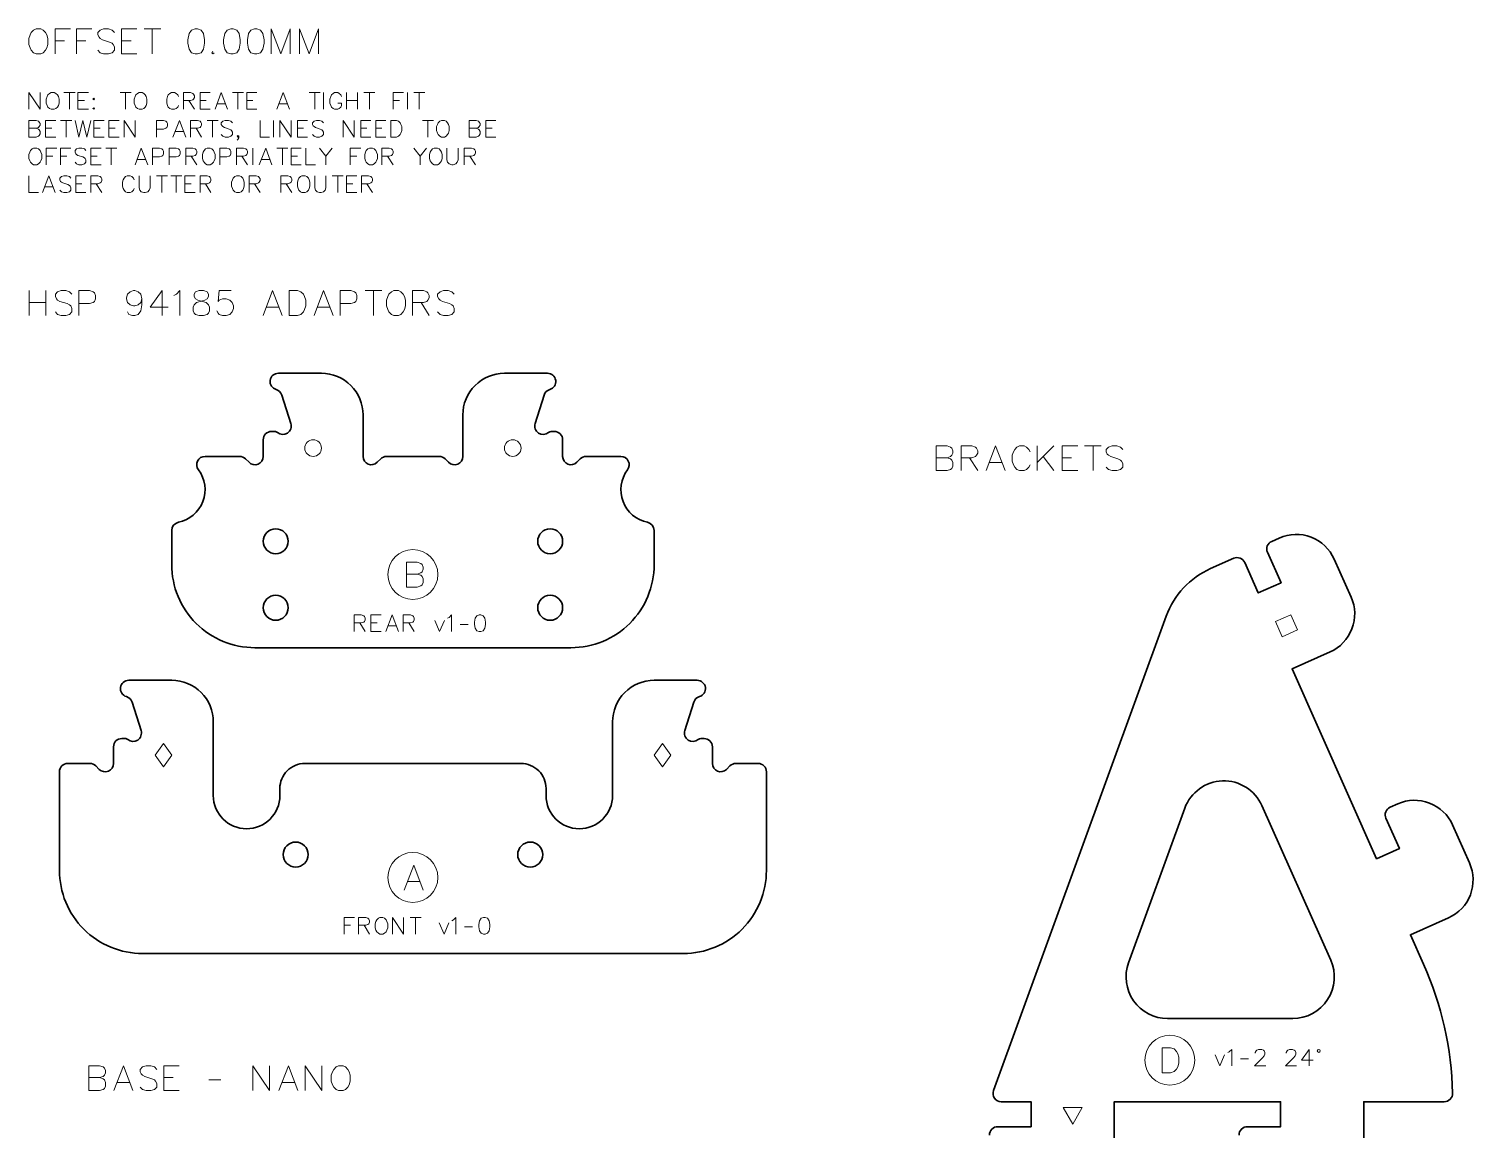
# Model space of a CAD drawing. Header units: millimetres. Extents: x 19 to 394, y 13 to 334.
# Drawn here: x 19.8 to 193.5, y 201.5 to 333.8 of the extents above; entities that cross this region are included whole.
import ezdxf

# ---------------------------------------------------------------- set-up
doc = ezdxf.new("R2010")
doc.units = ezdxf.units.MM
doc.header["$LTSCALE"] = 0.5
doc.layers.get('0').update_dxf_attribs({"lineweight": 9})
doc.layers.add('Red', color=6, linetype='Continuous', lineweight=35)

msp = doc.modelspace()

# ---------------------------------------------------------------- linework, layer by layer
at = {"color": 139, "lineweight": 0}
for points in [[(20.7, 333.79), (20.41, 333.64), (20.12, 333.35), (19.98, 333.06), (19.84, 332.63), (19.84, 331.91), (19.98, 331.5), (20.12, 331.21), (20.41, 330.92), (20.7, 330.77), (21.26, 330.77), (21.55, 330.92), (21.83, 331.21), (21.98, 331.5), (22.12, 331.91), (22.12, 332.63), (21.98, 333.06), (21.83, 333.35), (21.55, 333.64), (21.26, 333.79), (20.7, 333.79)], [(39.83, 333.79), (39.4, 333.64), (39.11, 333.21), (38.96, 332.48), (38.96, 332.05), (39.11, 331.35), (39.4, 330.92), (39.83, 330.77), (40.12, 330.77), (40.53, 330.92), (40.82, 331.35), (40.96, 332.05), (40.96, 332.48), (40.82, 333.21), (40.53, 333.64), (40.12, 333.79), (39.83, 333.79)], [(44.12, 333.79), (43.68, 333.64), (43.4, 333.21), (43.25, 332.48), (43.25, 332.05), (43.4, 331.35), (43.68, 330.92), (44.12, 330.77), (44.38, 330.77), (44.82, 330.92), (45.11, 331.35), (45.25, 332.05), (45.25, 332.48), (45.11, 333.21), (44.82, 333.64), (44.38, 333.79), (44.12, 333.79)], [(46.96, 333.79), (46.53, 333.64), (46.24, 333.21), (46.12, 332.48), (46.12, 332.05), (46.24, 331.35), (46.53, 330.92), (46.96, 330.77), (47.25, 330.77), (47.68, 330.92), (47.97, 331.35), (48.12, 332.05), (48.12, 332.48), (47.97, 333.21), (47.68, 333.64), (47.25, 333.79), (46.96, 333.79)], [(22.51, 326.12), (22.32, 326.03), (22.12, 325.84), (22.03, 325.64), (21.93, 325.35), (21.93, 324.87), (22.03, 324.58), (22.12, 324.39), (22.32, 324.2), (22.51, 324.12), (22.89, 324.12), (23.09, 324.2), (23.28, 324.39), (23.38, 324.58), (23.47, 324.87), (23.47, 325.35), (23.38, 325.64), (23.28, 325.84), (23.09, 326.03), (22.89, 326.12), (22.51, 326.12)], [(27.64, 325.45), (27.54, 325.35), (27.64, 325.26), (27.74, 325.35), (27.64, 325.45)], [(33.09, 326.12), (32.89, 326.03), (32.7, 325.84), (32.6, 325.64), (32.51, 325.35), (32.51, 324.87), (32.6, 324.58), (32.7, 324.39), (32.89, 324.2), (33.09, 324.12), (33.45, 324.12), (33.64, 324.2), (33.83, 324.39), (33.93, 324.58), (34.02, 324.87), (34.02, 325.35), (33.93, 325.64), (33.83, 325.84), (33.64, 326.03), (33.45, 326.12), (33.09, 326.12)], [(27.64, 324.29), (27.54, 324.2), (27.64, 324.12), (27.74, 324.2), (27.64, 324.29)], [(63.34, 320.78), (63.34, 322.78), (64.02, 322.78), (64.28, 322.68), (64.48, 322.49), (64.57, 322.29), (64.67, 322.03), (64.67, 321.55), (64.57, 321.26), (64.48, 321.07), (64.28, 320.87), (64.02, 320.78), (63.34, 320.78)], [(69.44, 322.78), (69.25, 322.68), (69.05, 322.49), (68.96, 322.29), (68.86, 322.03), (68.86, 321.55), (68.96, 321.26), (69.05, 321.07), (69.25, 320.87), (69.44, 320.78), (69.82, 320.78), (69.99, 320.87), (70.18, 321.07), (70.28, 321.26), (70.38, 321.55), (70.38, 322.03), (70.28, 322.29), (70.18, 322.49), (69.99, 322.68), (69.82, 322.78), (69.44, 322.78)], [(20.41, 319.45), (20.22, 319.35), (20.03, 319.16), (19.93, 318.97), (19.84, 318.68), (19.84, 318.2), (19.93, 317.93), (20.03, 317.74), (20.22, 317.55), (20.41, 317.45), (20.8, 317.45), (20.99, 317.55), (21.18, 317.74), (21.28, 317.93), (21.38, 318.2), (21.38, 318.68), (21.28, 318.97), (21.18, 319.16), (20.99, 319.35), (20.8, 319.45), (20.41, 319.45)], [(41.25, 319.45), (41.06, 319.35), (40.89, 319.16), (40.79, 318.97), (40.7, 318.68), (40.7, 318.2), (40.79, 317.93), (40.89, 317.74), (41.06, 317.55), (41.25, 317.45), (41.64, 317.45), (41.83, 317.55), (42.02, 317.74), (42.12, 317.93), (42.22, 318.2), (42.22, 318.68), (42.12, 318.97), (42.02, 319.16), (41.83, 319.35), (41.64, 319.45), (41.25, 319.45)], [(60.77, 319.45), (60.57, 319.35), (60.38, 319.16), (60.31, 318.97), (60.21, 318.68), (60.21, 318.2), (60.31, 317.93), (60.38, 317.74), (60.57, 317.55), (60.77, 317.45), (61.15, 317.45), (61.34, 317.55), (61.54, 317.74), (61.63, 317.93), (61.73, 318.2), (61.73, 318.68), (61.63, 318.97), (61.54, 319.16), (61.34, 319.35), (61.15, 319.45), (60.77, 319.45)], [(68.57, 319.45), (68.38, 319.35), (68.19, 319.16), (68.09, 318.97), (68.02, 318.68), (68.02, 318.2), (68.09, 317.93), (68.19, 317.74), (68.38, 317.55), (68.57, 317.45), (68.96, 317.45), (69.15, 317.55), (69.34, 317.74), (69.44, 317.93), (69.53, 318.2), (69.53, 318.68), (69.44, 318.97), (69.34, 319.16), (69.15, 319.35), (68.96, 319.45), (68.57, 319.45)], [(44.79, 316.1), (44.6, 316.03), (44.41, 315.84), (44.31, 315.64), (44.21, 315.36), (44.21, 314.87), (44.31, 314.58), (44.41, 314.39), (44.6, 314.2), (44.79, 314.1), (45.15, 314.1), (45.35, 314.2), (45.54, 314.39), (45.64, 314.58), (45.73, 314.87), (45.73, 315.36), (45.64, 315.64), (45.54, 315.84), (45.35, 316.03), (45.15, 316.1), (44.79, 316.1)], [(52.67, 316.1), (52.5, 316.03), (52.31, 315.84), (52.21, 315.64), (52.12, 315.36), (52.12, 314.87), (52.21, 314.58), (52.31, 314.39), (52.5, 314.2), (52.67, 314.1), (53.06, 314.1), (53.25, 314.2), (53.44, 314.39), (53.54, 314.58), (53.63, 314.87), (53.63, 315.36), (53.54, 315.64), (53.44, 315.84), (53.25, 316.03), (53.06, 316.1), (52.67, 316.1)], [(40.29, 302.32), (39.85, 302.18), (39.71, 301.89), (39.71, 301.6), (39.85, 301.31), (40.14, 301.17), (40.7, 301.02), (41.13, 300.9), (41.42, 300.61), (41.56, 300.32), (41.56, 299.89), (41.42, 299.6), (41.28, 299.46), (40.84, 299.31), (40.29, 299.31), (39.85, 299.46), (39.71, 299.6), (39.57, 299.89), (39.57, 300.32), (39.71, 300.61), (40, 300.9), (40.43, 301.02), (40.99, 301.17), (41.28, 301.31), (41.42, 301.6), (41.42, 301.89), (41.28, 302.18), (40.84, 302.32), (40.29, 302.32)], [(51.13, 299.31), (51.13, 302.32), (52.14, 302.32), (52.55, 302.18), (52.84, 301.89), (52.98, 301.6), (53.13, 301.17), (53.13, 300.47), (52.98, 300.03), (52.84, 299.75), (52.55, 299.46), (52.14, 299.31), (51.13, 299.31)], [(63.7, 302.32), (63.42, 302.18), (63.13, 301.89), (62.98, 301.6), (62.84, 301.17), (62.84, 300.47), (62.98, 300.03), (63.13, 299.75), (63.42, 299.46), (63.7, 299.31), (64.26, 299.31), (64.55, 299.46), (64.84, 299.75), (64.98, 300.03), (65.13, 300.47), (65.13, 301.17), (64.98, 301.6), (64.84, 301.89), (64.55, 302.18), (64.26, 302.32), (63.7, 302.32)], [(73.97, 263.32), (73.7, 263.22), (73.51, 262.93), (73.41, 262.45), (73.41, 262.19), (73.51, 261.71), (73.7, 261.42), (73.97, 261.32), (74.16, 261.32), (74.45, 261.42), (74.64, 261.71), (74.74, 262.19), (74.74, 262.45), (74.64, 262.93), (74.45, 263.22), (74.16, 263.32), (73.97, 263.32)], [(62.04, 226.94), (61.85, 226.85), (61.66, 226.65), (61.56, 226.46), (61.46, 226.2), (61.46, 225.71), (61.56, 225.43), (61.66, 225.23), (61.85, 225.04), (62.04, 224.94), (62.4, 224.94), (62.6, 225.04), (62.79, 225.23), (62.89, 225.43), (62.98, 225.71), (62.98, 226.2), (62.89, 226.46), (62.79, 226.65), (62.6, 226.85), (62.4, 226.94), (62.04, 226.94)], [(74.5, 226.94), (74.21, 226.85), (74.01, 226.56), (73.94, 226.1), (73.94, 225.81), (74.01, 225.33), (74.21, 225.04), (74.5, 224.94), (74.69, 224.94), (74.98, 225.04), (75.17, 225.33), (75.27, 225.81), (75.27, 226.1), (75.17, 226.56), (74.98, 226.85), (74.69, 226.94), (74.5, 226.94)], [(156.09, 208.27), (156.09, 211.28), (157.1, 211.28), (157.54, 211.14), (157.83, 210.85), (157.97, 210.56), (158.09, 210.13), (158.09, 209.43), (157.97, 209), (157.83, 208.71), (157.54, 208.42), (157.1, 208.27), (156.09, 208.27)], [(175.1, 210.9), (175.05, 211.04), (174.91, 211.09), (174.79, 211.04), (174.74, 210.9), (174.79, 210.78), (174.91, 210.71), (175.05, 210.78), (175.1, 210.9)], [(57.06, 209.12), (56.77, 208.97), (56.48, 208.68), (56.33, 208.39), (56.19, 207.98), (56.19, 207.26), (56.33, 206.83), (56.48, 206.54), (56.77, 206.27), (57.06, 206.13), (57.61, 206.13), (57.9, 206.27), (58.19, 206.54), (58.33, 206.83), (58.48, 207.26), (58.48, 207.98), (58.33, 208.39), (58.19, 208.68), (57.9, 208.97), (57.61, 209.12), (57.06, 209.12)]]:
    msp.add_lwpolyline(points, close=True, dxfattribs=at)
for points in [[(22.99, 330.77), (22.99, 333.79), (24.85, 333.79)], [(25.54, 330.77), (25.54, 333.79), (27.4, 333.79)], [(30.12, 333.35), (29.83, 333.64), (29.4, 333.79), (28.82, 333.79), (28.41, 333.64), (28.12, 333.35), (28.12, 333.06), (28.27, 332.77), (28.41, 332.63), (28.7, 332.48), (29.54, 332.2), (29.83, 332.05), (29.98, 331.91), (30.12, 331.64), (30.12, 331.21), (29.83, 330.92), (29.4, 330.77), (28.82, 330.77), (28.41, 330.92), (28.12, 331.21)], [(30.97, 330.77), (30.97, 333.79), (32.82, 333.79)], [(33.69, 333.79), (35.69, 333.79)], [(34.67, 333.79), (34.67, 330.77)], [(48.96, 330.77), (48.96, 333.79), (50.12, 330.77), (51.25, 333.79), (51.25, 330.77)], [(52.38, 330.77), (52.38, 333.79), (53.54, 330.77), (54.67, 333.79), (54.67, 330.77)], [(22.99, 332.34), (24.12, 332.34)], [(25.54, 332.34), (26.7, 332.34)], [(30.97, 332.34), (32.12, 332.34)], [(30.97, 330.77), (32.82, 330.77)], [(41.97, 331.06), (41.83, 330.92), (41.97, 330.77), (42.12, 330.92)], [(19.84, 324.12), (19.84, 326.12), (21.18, 324.12), (21.18, 326.12)], [(24.03, 326.12), (25.38, 326.12)], [(24.7, 326.12), (24.7, 324.12)], [(25.74, 324.12), (25.74, 326.12), (26.99, 326.12)], [(25.74, 325.16), (26.51, 325.16)], [(30.8, 326.12), (32.12, 326.12)], [(31.45, 326.12), (31.45, 324.12)], [(37.83, 325.64), (37.73, 325.84), (37.54, 326.03), (37.35, 326.12), (36.99, 326.12), (36.79, 326.03), (36.6, 325.84), (36.51, 325.64), (36.41, 325.35), (36.41, 324.87), (36.51, 324.58), (36.6, 324.39), (36.79, 324.2), (36.99, 324.12), (37.35, 324.12), (37.54, 324.2), (37.73, 324.39), (37.83, 324.58)], [(38.41, 324.12), (38.41, 326.12), (39.25, 326.12), (39.54, 326.03), (39.64, 325.93), (39.73, 325.74), (39.73, 325.55), (39.64, 325.35), (39.54, 325.26), (39.25, 325.16), (38.41, 325.16)], [(39.06, 325.16), (39.73, 324.12)], [(40.41, 324.12), (40.41, 326.12), (41.64, 326.12)], [(40.41, 325.16), (41.16, 325.16)], [(42.22, 324.12), (42.96, 326.12), (43.73, 324.12)], [(42.5, 324.78), (43.44, 324.78)], [(44.31, 326.12), (45.64, 326.12)], [(44.96, 326.12), (44.96, 324.12)], [(46.02, 324.12), (46.02, 326.12), (47.25, 326.12)], [(46.02, 325.16), (46.77, 325.16)], [(49.64, 324.12), (50.41, 326.12), (51.15, 324.12)], [(49.92, 324.78), (50.86, 324.78)], [(53.54, 326.12), (54.86, 326.12)], [(54.21, 326.12), (54.21, 324.12)], [(55.25, 324.12), (55.25, 326.12)], [(57.44, 325.64), (57.34, 325.84), (57.15, 326.03), (56.96, 326.12), (56.57, 326.12), (56.4, 326.03), (56.21, 325.84), (56.12, 325.64), (56.02, 325.35), (56.02, 324.87), (56.12, 324.58), (56.21, 324.39), (56.4, 324.2), (56.57, 324.12), (56.96, 324.12), (57.15, 324.2), (57.34, 324.39), (57.44, 324.58), (57.44, 324.87), (56.96, 324.87)], [(58.02, 324.12), (58.02, 326.12)], [(58.02, 325.16), (59.34, 325.16)], [(59.34, 326.12), (59.34, 324.12)], [(60.11, 326.12), (61.44, 326.12)], [(60.77, 326.12), (60.77, 324.12)], [(63.63, 324.12), (63.63, 326.12), (64.86, 326.12)], [(63.63, 325.16), (64.38, 325.16)], [(65.34, 324.12), (65.34, 326.12)], [(66.11, 326.12), (67.44, 326.12)], [(66.76, 326.12), (66.76, 324.12)], [(25.74, 324.12), (26.99, 324.12)], [(40.41, 324.12), (41.64, 324.12)], [(46.02, 324.12), (47.25, 324.12)], [(19.84, 320.78), (19.84, 322.78), (20.7, 322.78), (20.99, 322.68), (21.09, 322.58), (21.18, 322.39), (21.18, 322.2), (21.09, 322.03), (20.99, 321.93), (20.7, 321.84), (19.84, 321.84)], [(20.7, 321.84), (20.99, 321.74), (21.09, 321.64), (21.18, 321.45), (21.18, 321.16), (21.09, 320.97), (20.99, 320.87), (20.7, 320.78), (19.84, 320.78)], [(21.83, 320.78), (21.83, 322.78), (23.09, 322.78)], [(21.83, 321.84), (22.61, 321.84)], [(23.64, 322.78), (24.99, 322.78)], [(24.32, 322.78), (24.32, 320.78)], [(25.38, 322.78), (25.83, 320.78), (26.32, 322.78), (26.8, 320.78), (27.28, 322.78)], [(27.64, 320.78), (27.64, 322.78), (28.89, 322.78)], [(27.64, 321.84), (28.41, 321.84)], [(29.45, 320.78), (29.45, 322.78), (30.7, 322.78)], [(29.45, 321.84), (30.22, 321.84)], [(31.28, 320.78), (31.28, 322.78), (32.6, 320.78), (32.6, 322.78)], [(35.16, 320.78), (35.16, 322.78), (36.02, 322.78), (36.31, 322.68), (36.41, 322.58), (36.51, 322.39), (36.51, 322.13), (36.41, 321.93), (36.31, 321.84), (36.02, 321.74), (35.16, 321.74)], [(37.16, 320.78), (37.93, 322.78), (38.7, 320.78)], [(37.45, 321.45), (38.41, 321.45)], [(39.25, 320.78), (39.25, 322.78), (40.12, 322.78), (40.41, 322.68), (40.5, 322.58), (40.6, 322.39), (40.6, 322.2), (40.5, 322.03), (40.41, 321.93), (40.12, 321.84), (39.25, 321.84)], [(39.93, 321.84), (40.6, 320.78)], [(41.25, 322.78), (42.6, 322.78)], [(41.93, 322.78), (41.93, 320.78)], [(44.31, 322.49), (44.12, 322.68), (43.83, 322.78), (43.44, 322.78), (43.15, 322.68), (42.96, 322.49), (42.96, 322.29), (43.06, 322.13), (43.15, 322.03), (43.35, 321.93), (43.93, 321.74), (44.12, 321.64), (44.21, 321.55), (44.31, 321.35), (44.31, 321.07), (44.12, 320.87), (43.83, 320.78), (43.44, 320.78), (43.15, 320.87), (42.96, 321.07)], [(47.64, 322.78), (47.64, 320.78), (48.77, 320.78)], [(49.25, 320.78), (49.25, 322.78)], [(50.02, 320.78), (50.02, 322.78), (51.35, 320.78), (51.35, 322.78)], [(52.12, 320.78), (52.12, 322.78), (53.35, 322.78)], [(52.12, 321.84), (52.86, 321.84)], [(55.25, 322.49), (55.06, 322.68), (54.77, 322.78), (54.41, 322.78), (54.12, 322.68), (53.92, 322.49), (53.92, 322.29), (54.02, 322.13), (54.12, 322.03), (54.31, 321.93), (54.86, 321.74), (55.06, 321.64), (55.15, 321.55), (55.25, 321.35), (55.25, 321.07), (55.06, 320.87), (54.77, 320.78), (54.41, 320.78), (54.12, 320.87), (53.92, 321.07)], [(57.63, 320.78), (57.63, 322.78), (58.96, 320.78), (58.96, 322.78)], [(59.73, 320.78), (59.73, 322.78), (60.96, 322.78)], [(59.73, 321.84), (60.48, 321.84)], [(61.54, 320.78), (61.54, 322.78), (62.76, 322.78)], [(61.54, 321.84), (62.28, 321.84)], [(67.15, 322.78), (68.47, 322.78)], [(67.82, 322.78), (67.82, 320.78)], [(72.76, 320.78), (72.76, 322.78), (73.63, 322.78), (73.89, 322.68), (73.99, 322.58), (74.09, 322.39), (74.09, 322.2), (73.99, 322.03), (73.89, 321.93), (73.63, 321.84), (72.76, 321.84)], [(73.63, 321.84), (73.89, 321.74), (73.99, 321.64), (74.09, 321.45), (74.09, 321.16), (73.99, 320.97), (73.89, 320.87), (73.63, 320.78), (72.76, 320.78)], [(74.76, 320.78), (74.76, 322.78), (75.99, 322.78)], [(74.76, 321.84), (75.53, 321.84)], [(21.83, 320.78), (23.09, 320.78)], [(27.64, 320.78), (28.89, 320.78)], [(29.45, 320.78), (30.7, 320.78)], [(45.06, 320.87), (44.96, 320.78), (44.87, 320.87), (44.96, 320.97), (45.06, 320.87), (45.06, 320.68), (44.96, 320.49), (44.87, 320.39)], [(52.12, 320.78), (53.35, 320.78)], [(59.73, 320.78), (60.96, 320.78)], [(61.54, 320.78), (62.76, 320.78)], [(74.76, 320.78), (75.99, 320.78)], [(21.93, 317.45), (21.93, 319.45), (23.18, 319.45)], [(21.93, 318.49), (22.7, 318.49)], [(23.64, 317.45), (23.64, 319.45), (24.89, 319.45)], [(23.64, 318.49), (24.41, 318.49)], [(26.7, 319.16), (26.51, 319.35), (26.22, 319.45), (25.83, 319.45), (25.54, 319.35), (25.38, 319.16), (25.38, 318.97), (25.47, 318.78), (25.54, 318.68), (25.74, 318.58), (26.32, 318.39), (26.51, 318.29), (26.6, 318.2), (26.7, 318.03), (26.7, 317.74), (26.51, 317.55), (26.22, 317.45), (25.83, 317.45), (25.54, 317.55), (25.38, 317.74)], [(27.28, 317.45), (27.28, 319.45), (28.51, 319.45)], [(27.28, 318.49), (28.03, 318.49)], [(29.09, 319.45), (30.41, 319.45)], [(29.74, 319.45), (29.74, 317.45)], [(32.6, 317.45), (33.35, 319.45), (34.12, 317.45)], [(32.89, 318.1), (33.83, 318.1)], [(34.7, 317.45), (34.7, 319.45), (35.54, 319.45), (35.83, 319.35), (35.93, 319.26), (36.02, 319.07), (36.02, 318.78), (35.93, 318.58), (35.83, 318.49), (35.54, 318.39), (34.7, 318.39)], [(36.7, 317.45), (36.7, 319.45), (37.54, 319.45), (37.83, 319.35), (37.93, 319.26), (38.02, 319.07), (38.02, 318.78), (37.93, 318.58), (37.83, 318.49), (37.54, 318.39), (36.7, 318.39)], [(38.7, 317.45), (38.7, 319.45), (39.54, 319.45), (39.83, 319.35), (39.93, 319.26), (40.02, 319.07), (40.02, 318.87), (39.93, 318.68), (39.83, 318.58), (39.54, 318.49), (38.7, 318.49)], [(39.35, 318.49), (40.02, 317.45)], [(42.79, 317.45), (42.79, 319.45), (43.64, 319.45), (43.93, 319.35), (44.02, 319.26), (44.12, 319.07), (44.12, 318.78), (44.02, 318.58), (43.93, 318.49), (43.64, 318.39), (42.79, 318.39)], [(44.79, 317.45), (44.79, 319.45), (45.64, 319.45), (45.93, 319.35), (46.02, 319.26), (46.12, 319.07), (46.12, 318.87), (46.02, 318.68), (45.93, 318.58), (45.64, 318.49), (44.79, 318.49)], [(45.44, 318.49), (46.12, 317.45)], [(46.77, 317.45), (46.77, 319.45)], [(47.54, 317.45), (48.31, 319.45), (49.06, 317.45)], [(47.83, 318.1), (48.77, 318.1)], [(49.64, 319.45), (50.96, 319.45)], [(50.31, 319.45), (50.31, 317.45)], [(51.35, 317.45), (51.35, 319.45), (52.57, 319.45)], [(51.35, 318.49), (52.12, 318.49)], [(53.15, 319.45), (53.15, 317.45), (54.31, 317.45)], [(54.77, 319.45), (55.54, 318.49), (56.31, 319.45)], [(55.54, 318.49), (55.54, 317.45)], [(58.48, 317.45), (58.48, 319.45), (59.73, 319.45)], [(58.48, 318.49), (59.25, 318.49)], [(62.28, 317.45), (62.28, 319.45), (63.15, 319.45), (63.44, 319.35), (63.54, 319.26), (63.63, 319.07), (63.63, 318.87), (63.54, 318.68), (63.44, 318.58), (63.15, 318.49), (62.28, 318.49)], [(62.96, 318.49), (63.63, 317.45)], [(66.11, 319.45), (66.86, 318.49), (67.63, 319.45)], [(66.86, 318.49), (66.86, 317.45)], [(70.09, 319.45), (70.09, 318.03), (70.18, 317.74), (70.38, 317.55), (70.67, 317.45), (70.86, 317.45), (71.15, 317.55), (71.34, 317.74), (71.44, 318.03), (71.44, 319.45)], [(72.18, 317.45), (72.18, 319.45), (73.05, 319.45), (73.34, 319.35), (73.44, 319.26), (73.53, 319.07), (73.53, 318.87), (73.44, 318.68), (73.34, 318.58), (73.05, 318.49), (72.18, 318.49)], [(72.86, 318.49), (73.53, 317.45)], [(19.84, 316.1), (19.84, 314.1), (20.99, 314.1)], [(21.47, 314.1), (22.22, 316.1), (22.99, 314.1)], [(24.89, 315.84), (24.7, 316.03), (24.41, 316.1), (24.03, 316.1), (23.74, 316.03), (23.55, 315.84), (23.55, 315.64), (23.64, 315.45), (23.74, 315.36), (23.93, 315.26), (24.51, 315.07), (24.7, 314.97), (24.8, 314.87), (24.89, 314.68), (24.89, 314.39), (24.7, 314.2), (24.41, 314.1), (24.03, 314.1), (23.74, 314.2), (23.55, 314.39)], [(25.47, 314.1), (25.47, 316.1), (26.7, 316.1)], [(27.28, 317.45), (28.51, 317.45)], [(27.28, 314.1), (27.28, 316.1), (28.12, 316.1), (28.41, 316.03), (28.51, 315.93), (28.6, 315.74), (28.6, 315.55), (28.51, 315.36), (28.41, 315.26), (28.12, 315.16), (27.28, 315.16)], [(32.51, 315.64), (32.41, 315.84), (32.22, 316.03), (32.03, 316.1), (31.64, 316.1), (31.45, 316.03), (31.28, 315.84), (31.18, 315.64), (31.09, 315.36), (31.09, 314.87), (31.18, 314.58), (31.28, 314.39), (31.45, 314.2), (31.64, 314.1), (32.03, 314.1), (32.22, 314.2), (32.41, 314.39), (32.51, 314.58)], [(33.09, 316.1), (33.09, 314.68), (33.18, 314.39), (33.35, 314.2), (33.64, 314.1), (33.83, 314.1), (34.12, 314.2), (34.31, 314.39), (34.41, 314.68), (34.41, 316.1)], [(35.16, 316.1), (36.51, 316.1)], [(35.83, 316.1), (35.83, 314.1)], [(36.89, 316.1), (38.22, 316.1)], [(37.54, 316.1), (37.54, 314.1)], [(38.6, 314.1), (38.6, 316.1), (39.83, 316.1)], [(40.41, 314.1), (40.41, 316.1), (41.25, 316.1), (41.54, 316.03), (41.64, 315.93), (41.73, 315.74), (41.73, 315.55), (41.64, 315.36), (41.54, 315.26), (41.25, 315.16), (40.41, 315.16)], [(46.31, 314.1), (46.31, 316.1), (47.15, 316.1), (47.44, 316.03), (47.54, 315.93), (47.64, 315.74), (47.64, 315.55), (47.54, 315.36), (47.44, 315.26), (47.15, 315.16), (46.31, 315.16)], [(50.12, 314.1), (50.12, 316.1), (50.96, 316.1), (51.25, 316.03), (51.35, 315.93), (51.44, 315.74), (51.44, 315.55), (51.35, 315.36), (51.25, 315.26), (50.96, 315.16), (50.12, 315.16)], [(51.35, 317.45), (52.57, 317.45)], [(54.21, 316.1), (54.21, 314.68), (54.31, 314.39), (54.5, 314.2), (54.77, 314.1), (54.96, 314.1), (55.25, 314.2), (55.44, 314.39), (55.54, 314.68), (55.54, 316.1)], [(56.31, 316.1), (57.63, 316.1)], [(56.96, 316.1), (56.96, 314.1)], [(58.02, 314.1), (58.02, 316.1), (59.25, 316.1)], [(59.83, 314.1), (59.83, 316.1), (60.67, 316.1), (60.96, 316.03), (61.05, 315.93), (61.15, 315.74), (61.15, 315.55), (61.05, 315.36), (60.96, 315.26), (60.67, 315.16), (59.83, 315.16)], [(21.74, 314.78), (22.7, 314.78)], [(25.47, 315.16), (26.22, 315.16)], [(27.93, 315.16), (28.6, 314.1)], [(38.6, 315.16), (39.35, 315.16)], [(41.06, 315.16), (41.73, 314.1)], [(46.96, 315.16), (47.64, 314.1)], [(50.77, 315.16), (51.44, 314.1)], [(58.02, 315.16), (58.77, 315.16)], [(60.48, 315.16), (61.15, 314.1)], [(25.47, 314.1), (26.7, 314.1)], [(38.6, 314.1), (39.83, 314.1)], [(58.02, 314.1), (59.25, 314.1)], [(19.86, 299.31), (19.86, 302.32)], [(21.86, 302.32), (21.86, 299.31)], [(25.01, 301.89), (24.73, 302.18), (24.29, 302.32), (23.71, 302.32), (23.28, 302.18), (23.02, 301.89), (23.02, 301.6), (23.16, 301.31), (23.28, 301.17), (23.57, 301.02), (24.44, 300.76), (24.73, 300.61), (24.87, 300.47), (25.01, 300.18), (25.01, 299.75), (24.73, 299.46), (24.29, 299.31), (23.71, 299.31), (23.28, 299.46), (23.02, 299.75)], [(25.86, 299.31), (25.86, 302.32), (27.13, 302.32), (27.57, 302.18), (27.71, 302.03), (27.86, 301.74), (27.86, 301.31), (27.71, 301.02), (27.57, 300.9), (27.13, 300.76), (25.86, 300.76)], [(33.42, 301.31), (33.28, 300.9), (32.99, 300.61), (32.58, 300.47), (32.43, 300.47), (32, 300.61), (31.71, 300.9), (31.57, 301.31), (31.57, 301.46), (31.71, 301.89), (32, 302.18), (32.43, 302.32), (32.58, 302.32), (32.99, 302.18), (33.28, 301.89), (33.42, 301.31), (33.42, 300.61), (33.28, 299.89), (32.99, 299.46), (32.58, 299.31), (32.29, 299.31), (31.86, 299.46), (31.71, 299.75)], [(35.86, 302.32), (34.43, 300.32), (36.58, 300.32)], [(35.86, 302.32), (35.86, 299.31)], [(37.28, 301.74), (37.57, 301.89), (38, 302.32), (38, 299.31)], [(44.14, 302.32), (42.7, 302.32), (42.58, 301.02), (42.7, 301.17), (43.13, 301.31), (43.56, 301.31), (44, 301.17), (44.29, 300.9), (44.43, 300.47), (44.43, 300.18), (44.29, 299.75), (44, 299.46), (43.56, 299.31), (43.13, 299.31), (42.7, 299.46), (42.58, 299.6), (42.43, 299.89)], [(48, 299.31), (49.13, 302.32), (50.29, 299.31)], [(54.14, 299.31), (55.27, 302.32), (56.4, 299.31)], [(57.27, 299.31), (57.27, 302.32), (58.55, 302.32), (58.98, 302.18), (59.13, 302.03), (59.27, 301.74), (59.27, 301.31), (59.13, 301.02), (58.98, 300.9), (58.55, 300.76), (57.27, 300.76)], [(60.26, 302.32), (62.26, 302.32)], [(61.27, 302.32), (61.27, 299.31)], [(65.97, 299.31), (65.97, 302.32), (67.27, 302.32), (67.7, 302.18), (67.82, 302.03), (67.97, 301.74), (67.97, 301.46), (67.82, 301.17), (67.7, 301.02), (67.27, 300.9), (65.97, 300.9)], [(70.98, 301.89), (70.69, 302.18), (70.26, 302.32), (69.68, 302.32), (69.27, 302.18), (68.98, 301.89), (68.98, 301.6), (69.12, 301.31), (69.27, 301.17), (69.56, 301.02), (70.4, 300.76), (70.69, 300.61), (70.84, 300.47), (70.98, 300.18), (70.98, 299.75), (70.69, 299.46), (70.26, 299.31), (69.68, 299.31), (69.27, 299.46), (68.98, 299.75)], [(19.86, 300.9), (21.86, 300.9)], [(66.98, 300.9), (67.97, 299.31)], [(48.41, 300.32), (49.85, 300.32)], [(54.55, 300.32), (56, 300.32)], [(128.92, 280.67), (128.92, 283.65), (130.22, 283.65), (130.65, 283.51), (130.8, 283.36), (130.92, 283.07), (130.92, 282.79), (130.8, 282.52), (130.65, 282.38), (130.22, 282.23), (128.92, 282.23)], [(131.93, 280.67), (131.93, 283.65), (133.21, 283.65), (133.64, 283.51), (133.78, 283.36), (133.93, 283.07), (133.93, 282.79), (133.78, 282.52), (133.64, 282.38), (133.21, 282.23), (131.93, 282.23)], [(134.92, 280.67), (136.07, 283.65), (137.2, 280.67)], [(140.22, 282.93), (140.07, 283.22), (139.78, 283.51), (139.49, 283.65), (138.92, 283.65), (138.63, 283.51), (138.36, 283.22), (138.22, 282.93), (138.07, 282.52), (138.07, 281.8), (138.22, 281.36), (138.36, 281.07), (138.63, 280.79), (138.92, 280.67), (139.49, 280.67), (139.78, 280.79), (140.07, 281.07), (140.22, 281.36)], [(141.06, 280.67), (141.06, 283.65)], [(143.06, 283.65), (141.06, 281.65)], [(144.07, 280.67), (144.07, 283.65), (145.93, 283.65)], [(146.77, 283.65), (148.77, 283.65)], [(147.78, 283.65), (147.78, 280.67)], [(151.35, 283.22), (151.06, 283.51), (150.62, 283.65), (150.07, 283.65), (149.64, 283.51), (149.35, 283.22), (149.35, 282.93), (149.49, 282.66), (149.64, 282.52), (149.92, 282.38), (150.77, 282.09), (151.06, 281.94), (151.2, 281.8), (151.35, 281.51), (151.35, 281.07), (151.06, 280.79), (150.62, 280.67), (150.07, 280.67), (149.64, 280.79), (149.35, 281.07)], [(130.22, 282.23), (130.65, 282.09), (130.8, 281.94), (130.92, 281.65), (130.92, 281.22), (130.8, 280.93), (130.65, 280.79), (130.22, 280.67), (128.92, 280.67)], [(132.92, 282.23), (133.93, 280.67)], [(135.35, 281.65), (136.77, 281.65)], [(141.78, 282.38), (143.06, 280.67)], [(144.07, 282.23), (145.2, 282.23)], [(144.07, 280.67), (145.93, 280.67)], [(65.25, 266.67), (65.25, 269.66), (66.52, 269.66), (66.96, 269.51), (67.1, 269.37), (67.25, 269.08), (67.25, 268.81), (67.1, 268.52), (66.96, 268.38), (66.52, 268.23), (65.25, 268.23)], [(66.52, 268.23), (66.96, 268.09), (67.1, 267.95), (67.25, 267.66), (67.25, 267.22), (67.1, 266.96), (66.96, 266.81), (66.52, 266.67), (65.25, 266.67)], [(58.93, 261.32), (58.93, 263.32), (59.8, 263.32), (60.09, 263.22), (60.19, 263.13), (60.26, 262.93), (60.26, 262.74), (60.19, 262.55), (60.09, 262.45), (59.8, 262.36), (58.93, 262.36)], [(59.61, 262.36), (60.26, 261.32)], [(60.93, 261.32), (60.93, 263.32), (62.19, 263.32)], [(60.93, 262.36), (61.7, 262.36)], [(62.74, 261.32), (63.51, 263.32), (64.26, 261.32)], [(64.84, 261.32), (64.84, 263.32), (65.7, 263.32), (65.99, 263.22), (66.07, 263.13), (66.16, 262.93), (66.16, 262.74), (66.07, 262.55), (65.99, 262.45), (65.7, 262.36), (64.84, 262.36)], [(65.51, 262.36), (66.16, 261.32)], [(68.64, 262.65), (69.22, 261.32), (69.8, 262.65)], [(70.16, 262.93), (70.35, 263.03), (70.64, 263.32), (70.64, 261.32)], [(60.93, 261.32), (62.19, 261.32)], [(63.03, 262), (63.99, 262)], [(71.7, 262.19), (72.64, 262.19)], [(64.96, 230.24), (66.11, 233.25), (67.25, 230.24)], [(65.39, 231.26), (66.81, 231.26)], [(57.75, 224.94), (57.75, 226.94), (58.98, 226.94)], [(57.75, 226), (58.5, 226)], [(59.46, 224.94), (59.46, 226.94), (60.33, 226.94), (60.6, 226.85), (60.69, 226.75), (60.79, 226.56), (60.79, 226.39), (60.69, 226.2), (60.6, 226.1), (60.33, 226), (59.46, 226)], [(60.14, 226), (60.79, 224.94)], [(63.56, 224.94), (63.56, 226.94), (64.88, 224.94), (64.88, 226.94)], [(65.66, 226.94), (66.98, 226.94)], [(66.31, 226.94), (66.31, 224.94)], [(69.17, 226.29), (69.75, 224.94), (70.31, 226.29)], [(70.69, 226.56), (70.88, 226.65), (71.17, 226.94), (71.17, 224.94)], [(72.21, 225.81), (73.17, 225.81)], [(162.45, 210.42), (163.03, 209.09), (163.58, 210.42)], [(163.97, 210.71), (164.16, 210.8), (164.45, 211.09), (164.45, 209.09)], [(167.29, 210.61), (167.29, 210.71), (167.39, 210.9), (167.49, 211), (167.68, 211.09), (168.06, 211.09), (168.26, 211), (168.35, 210.9), (168.45, 210.71), (168.45, 210.51), (168.35, 210.32), (168.16, 210.06), (167.2, 209.09), (168.55, 209.09)], [(171, 210.61), (171, 210.71), (171.1, 210.9), (171.2, 211), (171.39, 211.09), (171.77, 211.09), (171.97, 211), (172.06, 210.9), (172.16, 210.71), (172.16, 210.51), (172.06, 210.32), (171.87, 210.06), (170.93, 209.09), (172.26, 209.09)], [(173.77, 211.09), (172.83, 209.77), (174.26, 209.77)], [(173.77, 211.09), (173.77, 209.09)], [(27.06, 206.13), (27.06, 209.12), (28.34, 209.12), (28.77, 208.97), (28.92, 208.83), (29.06, 208.54), (29.06, 208.27), (28.92, 207.98), (28.77, 207.84), (28.34, 207.69), (27.06, 207.69)], [(30.05, 206.13), (31.21, 209.12), (32.34, 206.13)], [(35.2, 208.68), (34.92, 208.97), (34.48, 209.12), (33.93, 209.12), (33.49, 208.97), (33.21, 208.68), (33.21, 208.39), (33.35, 208.13), (33.49, 207.98), (33.78, 207.84), (34.63, 207.55), (34.92, 207.41), (35.06, 207.26), (35.2, 206.97), (35.2, 206.54), (34.92, 206.27), (34.48, 206.13), (33.93, 206.13), (33.49, 206.27), (33.21, 206.54)], [(36.05, 206.13), (36.05, 209.12), (37.9, 209.12)], [(46.77, 206.13), (46.77, 209.12), (48.77, 206.13), (48.77, 209.12)], [(49.9, 206.13), (51.06, 209.12), (52.19, 206.13)], [(53.06, 206.13), (53.06, 209.12), (55.06, 206.13), (55.06, 209.12)], [(165.49, 209.96), (166.45, 209.96)], [(28.34, 207.69), (28.77, 207.55), (28.92, 207.41), (29.06, 207.12), (29.06, 206.68), (28.92, 206.39), (28.77, 206.27), (28.34, 206.13), (27.06, 206.13)], [(30.48, 207.12), (31.93, 207.12)], [(36.05, 207.69), (37.2, 207.69)], [(41.49, 207.41), (42.91, 207.41)], [(50.33, 207.12), (51.76, 207.12)], [(36.05, 206.13), (37.9, 206.13)]]:
    msp.add_lwpolyline(points, dxfattribs=at)
for points in [[(169.72, 262.52), (170.53, 260.69), (172.36, 261.51), (171.55, 263.33)], [(36.01, 247.87), (37.01, 246.46), (36.01, 245.05), (35.01, 246.46)], [(96.01, 247.87), (97.01, 246.46), (96.01, 245.05), (95.01, 246.46)], [(145.33, 202.11), (144.18, 204.09), (146.47, 204.09)]]:
    msp.add_lwpolyline(points, close=True)
for centre, radius in [((54.01, 283.38), 1), ((78.01, 283.38), 1), ((66.01, 268.18), 3), ((66.01, 231.76), 3), ((157.01, 209.79), 3)]:
    msp.add_circle(centre, radius)
at = {"layer": 'Red'}
msp.add_line((33.51, 222.61), (98.51, 222.61), dxfattribs=at)
for points in [[(37.01, 273.48, -0.356394), (37.81, 274.46, 0.55051), (40.21, 280.78, -0.618034), (41.01, 282.38), (45.18, 282.38, -0.198912), (45.89, 282.09), (46.3, 281.67, 0.668179), (48.01, 282.38), (48.01, 284.38, -0.414214), (49.01, 285.38), (49.39, 285.38, -0.177026), (49.72, 285.26, 0.750714), (51.32, 286.33), (50.24, 289.76, 0.251868), (49.56, 290.42, -0.869108), (49.84, 292.38), (55.01, 292.38, -0.414214), (60.01, 287.38), (60.01, 282.38, 0.668179), (61.72, 281.67), (62.13, 282.09, -0.198912), (62.84, 282.38), (69.18, 282.38, -0.198912), (69.89, 282.09), (70.3, 281.67, 0.668179), (72.01, 282.38), (72.01, 287.38, -0.414214), (77.01, 292.38), (82.18, 292.38, -0.869108), (82.46, 290.42, 0.251868), (81.78, 289.76), (80.7, 286.33, 0.750714), (82.3, 285.26, -0.177026), (82.62, 285.38), (83.01, 285.38, -0.414214), (84.01, 284.38), (84.01, 282.38, 0.668179), (85.72, 281.67), (86.13, 282.09, -0.198912), (86.84, 282.38), (91.01, 282.38, -0.618034), (91.81, 280.78, 0.55051), (94.21, 274.46, -0.356394), (95.01, 273.48), (95.01, 269.38, -0.414214), (85.01, 259.38), (47.01, 259.38, -0.414214), (37.01, 269.38)], [(51.01, 272.18, -1), (48.01, 272.18, -1)], [(84.01, 272.18, -1), (81.01, 272.18, -1)], [(51.01, 264.18, -1), (48.01, 264.18, -1)], [(84.01, 264.18, -1), (81.01, 264.18, -1)], [(108.51, 244.46, 0.414214), (107.51, 245.46), (104.84, 245.46, 0.198912), (104.13, 245.17), (103.72, 244.75, -0.668179), (102.01, 245.46), (102.01, 247.46, 0.414214), (101.01, 248.46), (100.62, 248.46, 0.177026), (100.3, 248.34, -0.750714), (98.7, 249.41), (99.78, 252.84, -0.251868), (100.46, 253.5, 0.869108), (100.18, 255.46), (95.01, 255.46, 0.414214), (90.01, 250.46), (90.01, 241.61, -1), (82.01, 241.61), (82.01, 242.46, 0.414214), (79.01, 245.46), (53.01, 245.46, 0.414214), (50.01, 242.46), (50.01, 241.61, -1), (42.01, 241.61), (42.01, 250.46, 0.414214), (37.01, 255.46), (31.84, 255.46, 0.869108), (31.56, 253.5, -0.251868), (32.24, 252.84), (33.32, 249.41, -0.750714), (31.72, 248.34, 0.177026), (31.39, 248.46), (31.01, 248.46, 0.414214), (30.01, 247.46), (30.01, 245.46, -0.668179), (28.3, 244.75), (27.89, 245.17, 0.198912), (27.18, 245.46), (24.51, 245.46, 0.414214), (23.51, 244.46), (23.51, 232.61, 0.414214), (33.51, 222.61), (98.51, 222.61, 0.414214), (108.51, 232.61)], [(168.08, 240.4, 0.674509), (158.81, 240.08), (152.05, 221.5, 0.520567), (156.75, 214.79), (171.78, 214.79, 0.542956), (176.35, 221.83)], [(50.41, 234.51, -1), (53.41, 234.51, -1)], [(78.61, 234.51, -1), (81.61, 234.51, -1)]]:
    msp.add_lwpolyline(points, format="xyb", close=True, dxfattribs=at)
for points in [[(135.33, 200.79, -0.414214), (136.33, 201.79), (140.33, 201.79), (140.33, 204.79), (136.75, 204.79, -0.520567), (135.81, 206.13), (156.58, 263.18, -0.203452), (161.91, 268.89), (164.69, 270.13, -0.414214), (166.01, 269.63), (167.64, 265.97), (170.38, 267.19), (168.75, 270.85, -0.414214), (169.26, 272.17), (170.17, 272.57, -0.414214), (176.77, 270.04), (178.81, 265.47, -0.414214), (176.27, 258.87), (171.7, 256.84), (181.87, 234), (184.61, 235.22), (182.99, 238.87, -0.414214), (183.49, 240.19), (184.41, 240.6, -0.414214), (191.01, 238.07), (193.04, 233.5, -0.414214), (190.51, 226.9), (185.94, 224.86), (187.51, 221.35, -0.098741), (191.01, 205.82, -0.421612), (190.01, 204.79), (180.33, 204.79), (180.33, 199.79, -0.414214)], [(165.33, 200.79, -0.414214), (166.33, 201.79), (170.33, 201.79), (170.33, 204.79), (150.33, 204.79), (150.33, 199.79, -0.414214)]]:
    msp.add_lwpolyline(points, format="xyb", dxfattribs=at)

doc.saveas('drawing.dxf')
